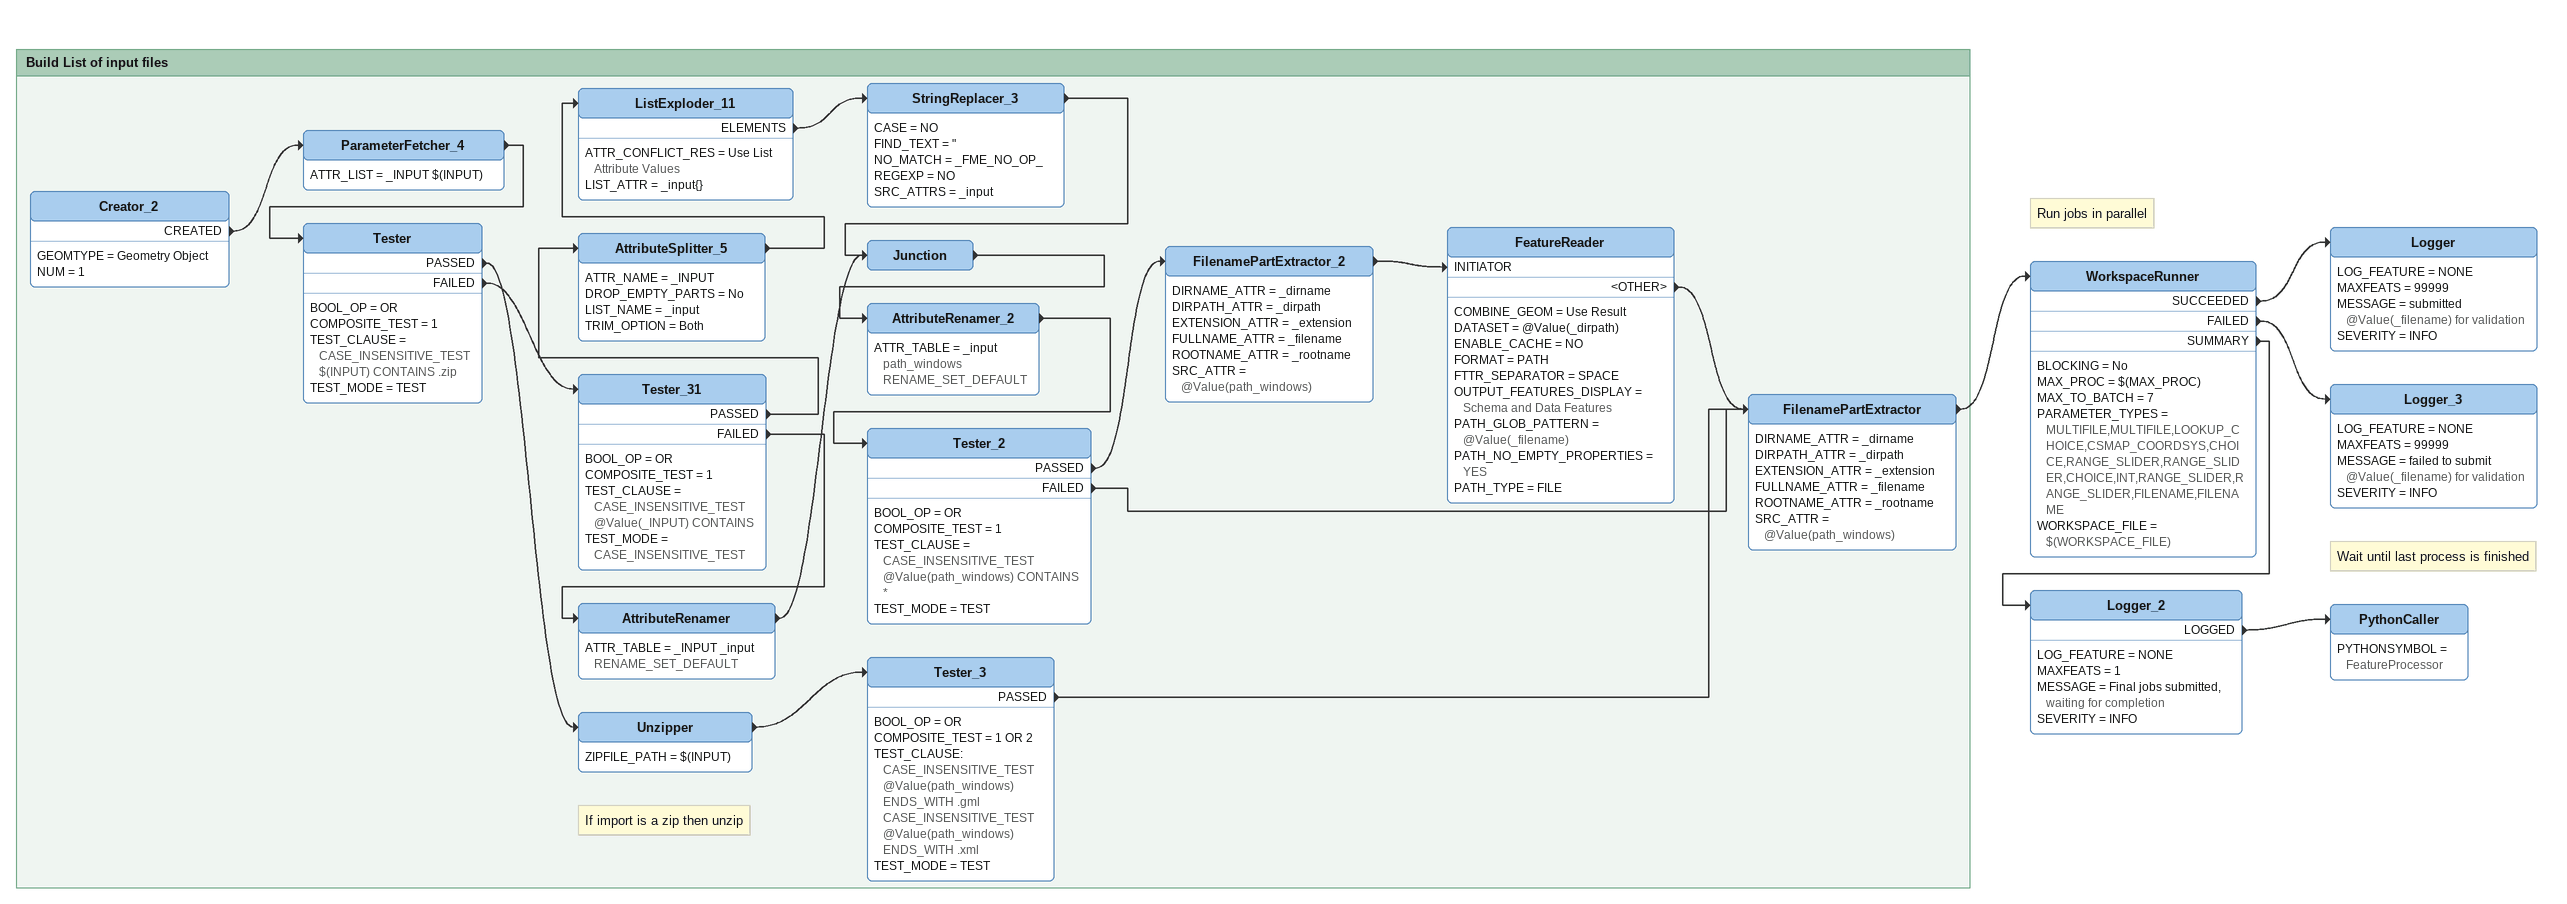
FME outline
Note: Run jobs in parallel
WorkspaceRunner
    BLOCKING = No
    MAX_PROC = $(MAX_PROC)
    MAX_TO_BATCH = 7
    PARAMETER_TYPES = MULTIFILE,MULTIFILE,LOOKUP_CHOICE,CSMAP_COORDSYS,CHOICE,RANGE_SLIDER,RANGE_SLIDER,CHOICE,INT,RANGE_SLIDER,RANGE_SLIDER,FILENAME,FILENAME
    WORKSPACE_FILE = $(WORKSPACE_FILE)
    SUCCEEDED -> Logger
    FAILED -> Logger_3
    SUMMARY -> Logger_2
Logger
    LOG_FEATURE = NONE
    MAXFEATS = 99999
    MESSAGE = submitted @Value(_filename) for validation
    SEVERITY = INFO
Logger_3
    LOG_FEATURE = NONE
    MAXFEATS = 99999
    MESSAGE = failed to submit @Value(_filename) for validation
    SEVERITY = INFO
Logger_2
    LOG_FEATURE = NONE
    MAXFEATS = 1
    MESSAGE = Final jobs submitted, waiting for completion
    SEVERITY = INFO
    LOGGED -> PythonCaller
Note: Wait until last process is finished
PythonCaller
    PYTHONSYMBOL = FeatureProcessor

Bookmark: Build List of input files
Creator_2
    GEOMTYPE = Geometry Object
    NUM = 1
    CREATED -> ParameterFetcher_4
ParameterFetcher_4
    ATTR_LIST = _INPUT $(INPUT)
    -> Tester
Tester
    BOOL_OP = OR
    COMPOSITE_TEST = 1
    TEST_CLAUSE = CASE_INSENSITIVE_TEST $(INPUT) CONTAINS .zip
    TEST_MODE = TEST
    PASSED -> Unzipper
    FAILED -> Tester_31
Tester_31
    BOOL_OP = OR
    COMPOSITE_TEST = 1
    TEST_CLAUSE = CASE_INSENSITIVE_TEST @Value(_INPUT) CONTAINS
    TEST_MODE = CASE_INSENSITIVE_TEST
    PASSED -> AttributeSplitter_5
    FAILED -> AttributeRenamer
AttributeSplitter_5
    ATTR_NAME = _INPUT
    DROP_EMPTY_PARTS = No
    LIST_NAME = _input
    TRIM_OPTION = Both
    -> ListExploder_11
ListExploder_11
    ATTR_CONFLICT_RES = Use List Attribute Values
    LIST_ATTR = _input{}
    ELEMENTS -> StringReplacer_3
StringReplacer_3
    CASE = NO
    FIND_TEXT = "
    NO_MATCH = _FME_NO_OP_
    REGEXP = NO
    SRC_ATTRS = _input
    -> Junction
AttributeRenamer
    ATTR_TABLE = _INPUT _input RENAME_SET_DEFAULT
    -> Junction
Junction
    -> AttributeRenamer_2
AttributeRenamer_2
    ATTR_TABLE = _input path_windows RENAME_SET_DEFAULT
    -> Tester_2
Tester_2
    BOOL_OP = OR
    COMPOSITE_TEST = 1
    TEST_CLAUSE = CASE_INSENSITIVE_TEST @Value(path_windows) CONTAINS *
    TEST_MODE = TEST
    PASSED -> FilenamePartExtractor_2
    FAILED -> FilenamePartExtractor
FilenamePartExtractor_2
    DIRNAME_ATTR = _dirname
    DIRPATH_ATTR = _dirpath
    EXTENSION_ATTR = _extension
    FULLNAME_ATTR = _filename
    ROOTNAME_ATTR = _rootname
    SRC_ATTR = @Value(path_windows)
    -> FeatureReader [INITIATOR]
FeatureReader
    COMBINE_GEOM = Use Result
    DATASET = @Value(_dirpath)
    ENABLE_CACHE = NO
    FORMAT = PATH
    FTTR_SEPARATOR = SPACE
    OUTPUT_FEATURES_DISPLAY = Schema and Data Features
    PATH_GLOB_PATTERN = @Value(_filename)
    PATH_NO_EMPTY_PROPERTIES = YES
    PATH_TYPE = FILE
    <OTHER> -> FilenamePartExtractor
Note: If import is a zip then unzip
Unzipper
    ZIPFILE_PATH = $(INPUT)
    -> Tester_3
Tester_3
    BOOL_OP = OR
    COMPOSITE_TEST = 1 OR 2
    TEST_CLAUSE:
      CASE_INSENSITIVE_TEST @Value(path_windows) ENDS_WITH .gml
      CASE_INSENSITIVE_TEST @Value(path_windows) ENDS_WITH .xml
    TEST_MODE = TEST
    PASSED -> FilenamePartExtractor
FilenamePartExtractor
    DIRNAME_ATTR = _dirname
    DIRPATH_ATTR = _dirpath
    EXTENSION_ATTR = _extension
    FULLNAME_ATTR = _filename
    ROOTNAME_ATTR = _rootname
    SRC_ATTR = @Value(path_windows)
    -> WorkspaceRunner
